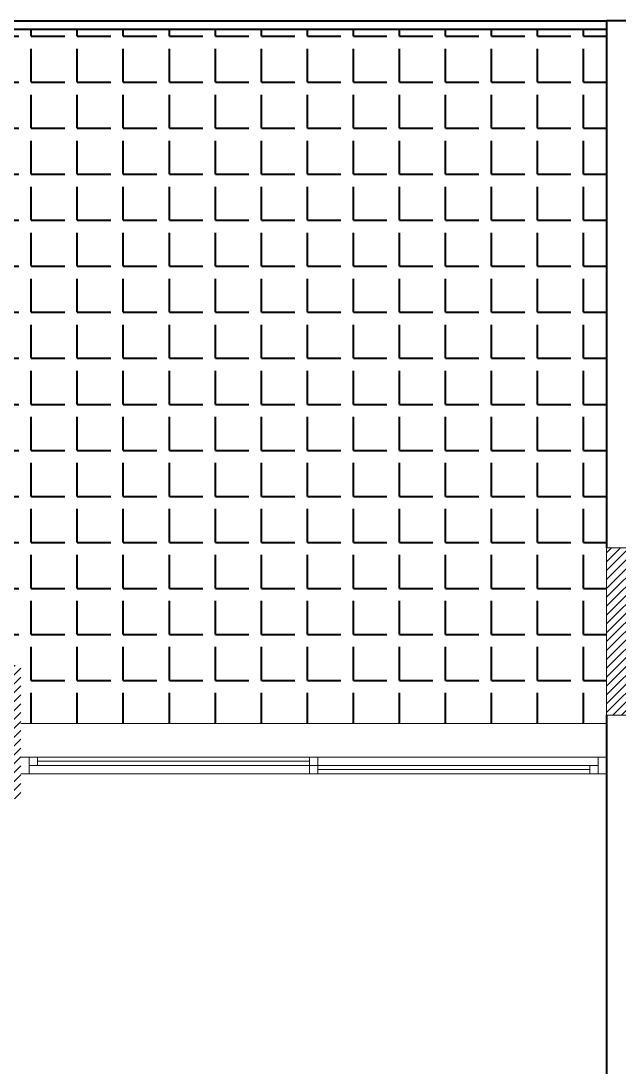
# Model space of a CAD drawing. Header units: metres. Extents: x -322116 to -321123, y -26723 to -26468.
# Drawn here: x -321521.91 to -321518.34, y -26540.91 to -26534.66 of the extents above; entities that cross this region are included whole.
import ezdxf

# ---------------------------------------------------------------- set-up
doc = ezdxf.new("R2010")
doc.units = ezdxf.units.M
doc.header["$LTSCALE"] = 7
doc.header["$MEASUREMENT"] = 0
doc.linetypes.add('Hidden', pattern=[9.524999999999995, 6.349999999999998, -3.174999999999998])
for name, color, linetype, lineweight in [('A--GLAZ', 132, 'Continuous', 5), ('A-FLOR-HIDN', 9, 'Hidden', 13), ('A-WALL-BLWO', 7, 'Continuous', 40), ('L-Structure', 5, 'Continuous', 15), ('PATT-CONC', 8, 'Continuous', 9)]:
    doc.layers.add(name, color=color, linetype=linetype, lineweight=lineweight)
pattern_1 = [(0, (-65, 0), (0, 0.275), [0.2, -0.075]), (90, (-65, 0), (-0.275, 0), [0.2, -0.075])]

# ---------------------------------------------------------------- blocks, each defined once
blk = doc.blocks.new('*U65')
for p, q in [((49.99999999999982, 100.0000000000014), (3449.999999999999, 100.0000000000014)), ((1725, 0), (1725, 100.0000000000014)), ((1775, 0), (1775, 100.0000000000014)), ((1775, 74.99999999999787), (3399.999999999998, 74.99999999999787)), ((3399.999999999998, 100), (3399.999999999998, 49.99999999999928)), ((49.99999999999982, 50.00000000000072), (3449.999999999999, 50.00000000000072)), ((49.99999999999982, 0), (3449.999999999999, 0)), ((100.0000000000014, -1.4069e-12), (99.99999999999963, 49.99999999999574)), ((100.0000000000014, 25.00000000000071), (1725.000000000001, 25.00000000000071))]:
    blk.add_line(p, q)
for points in [[(0, 100.0000000000014), (49.99999999999982, 100.0000000000014), (49.99999999999982, 0), (0, 0)], [(3500, 100.0000000000014), (3449.999999999999, 100.0000000000014), (3449.999999999999, 0), (3500, 0)]]:
    blk.add_lwpolyline(points)
blk = doc.blocks.new('building')
at = {"layer": 'A-WALL-BLWO', "transparency": 33554636}
h = blk.add_hatch(dxfattribs=at)
h.set_pattern_fill('ANGLE', color=8)
h.set_pattern_definition(pattern_1)
h.paths.add_polyline_path([(-321713.4118349374, -26534.7081151479), (-321718.0118349769, -26534.708115146), (-321718.0118349782, -26538.50811469827), (-321717.2118349859, -26538.50811469859), (-321716.9118349861, -26538.50811469859), (-321716.9118349861, -26538.80811469897), (-321716.9118349861, -26538.85811477673), (-321713.4118349469, -26538.85811477661), (-321713.4118349469, -26538.80811469896), (-321713.4118350157, -26538.80811469896), (-321713.4118350156, -26537.80811469897)])
h = blk.add_hatch(dxfattribs=at)
h.set_pattern_fill('ANGLE', color=8)
h.set_pattern_definition(pattern_1)
h.paths.add_polyline_path([(-321707.0286993941, -26535.4081151439), (-321713.1118350132, -26535.4081151439), (-321713.1118350111, -26537.80811469897), (-321712.3702672002, -26537.80811469897), (-321711.070267205, -26537.80811469868), (-321710.3286993941, -26537.80811469874), (-321707.2286993941, -26537.80811469862), (-321707.028699394, -26537.80811469883)])
h.paths.add_polyline_path([(-321711.4881573619, -26536.75496851464, -1), (-321711.9842823739, -26536.75496851464, -1)], flags=16)
h.paths.add_polyline_path([(-321710.5413956201, -26538.26272779428), (-321710.5413956201, -26537.65350160381), (-321710.9726456201, -26537.65350160381), (-321710.9726456201, -26538.26272779428)], flags=9)
h.paths.add_polyline_path([(-321710.4617850599, -26537.63499601852), (-321709.5787493456, -26537.63499601852), (-321709.5787493456, -26537.20374601852), (-321710.4617850599, -26537.20374601852)], flags=24)
h.paths.add_polyline_path([(-321712.1258401529, -26537.02463277846), (-321712.1258401529, -26536.14159706418), (-321712.5570901529, -26536.14159706418), (-321712.5570901529, -26537.02463277846)], flags=24)
h.paths.add_polyline_path([(-321713.5664480688, -26537.38060504236), (-321712.9572218783, -26537.38060504236), (-321712.9572218783, -26536.94935504236), (-321713.5664480688, -26536.94935504236)], flags=9)
h.paths.add_polyline_path([(-321708.9267503325, -26536.76765654126), (-321707.4498562283, -26536.7702128454), (-321707.448747827, -26536.12983863412), (-321708.9256419312, -26536.12728232998)], flags=24)
h.paths.add_polyline_path([(-321711.3687198705, -26536.68146851096), (-321708.8774198705, -26536.68146859225), (-321708.8774198561, -26536.24046859225), (-321711.3687198561, -26536.24046851097)], flags=24)
h.paths.add_polyline_path([(-321711.3687198698, -26537.26946851014), (-321709.1749198698, -26537.26946858172), (-321709.1749198554, -26536.82846858172), (-321711.3687198554, -26536.82846851014)], flags=24)
at = {"layer": 'A-FLOR-HIDN', "linetype": 'ByBlock', "ltscale": 0.1}
blk.add_line((-321716.9118349832, -26538.85811477673), (-321713.4118349541, -26538.85811477661), dxfattribs=at)
at = {"layer": 'A-WALL-BLWO', "color": 4}
for p, q in [((-321723.1118350363, -26534.6581151439), (-321713.4118350286, -26534.6581151479)), ((-321723.1118350363, -26534.7081151439), (-321713.4118350286, -26534.7081151479))]:
    blk.add_line(p, q, dxfattribs=at)
at = {"layer": 'A-WALL-BLWO'}
for p, q in [((-321713.1118350138, -26534.6581151439), (-321713.4118350138, -26534.6581151439)), ((-321713.4118349375, -26534.6581151439), (-321713.4118349355, -26537.80811469897)), ((-321713.4118349469, -26538.80811469896), (-321713.4118349469, -26544.13481260999))]:
    blk.add_line(p, q, dxfattribs=at)
at = {"layer": 'A--GLAZ', "xscale": -0.001, "yscale": 0.001, "zscale": 0.001}
blk.add_blockref('*U65', (-321713.4118349541, -26539.1581147766), dxfattribs=at)
blk = doc.blocks.new('block')
at = {"layer": 'PATT-CONC', "transparency": 33554610}
h = blk.add_hatch(dxfattribs=at)
h.set_pattern_fill('ANSI31', color=8, scale=0.3)
h.set_pattern_definition([(45, (195, 0), (-0.0265165042944955, 0.0265165042944955), [])])
h.paths.add_polyline_path([(-321663.3289088202, -26546.45811468678), (-321663.3289088202, -26546.75811468904), (-321664.2289088177, -26546.7581146962), (-321664.2289088167, -26546.45811468678)])
h.paths.add_polyline_path([(-321642.2286993939, -26538.80811469892), (-321641.928699394, -26538.80811469894), (-321641.928699394, -26537.80811469894), (-321642.2286993939, -26537.80811469894)])
h.paths.add_polyline_path([(-321648.4118350156, -26538.80811469896), (-321648.1118350158, -26538.80811469897), (-321648.1118350158, -26537.80811469897), (-321648.4118350156, -26537.80811469897)])
h.paths.add_polyline_path([(-321652.2118349859, -26539.3081146984), (-321651.9118349861, -26539.30811469841), (-321651.9118349861, -26538.50811469859), (-321652.2118349859, -26538.50811469859)])
h.paths.add_polyline_path([(-321658.4118350359, -26538.80811469914), (-321658.1118350361, -26538.80811469915), (-321658.1118350361, -26537.80811469915), (-321658.4118350359, -26537.80811469915)])
h.paths.add_polyline_path([(-321658.4118411872, -26547.35811483196), (-321658.1118411849, -26547.35811483196), (-321658.1118411777, -26548.25811482958), (-321658.4118411872, -26548.25811482853)])
h.paths.add_polyline_path([(-321648.4133233302, -26544.13481260999), (-321648.1133233279, -26544.13481260999), (-321648.1133233208, -26545.0348126076), (-321648.4133233302, -26545.03481260655)])
h.paths.add_polyline_path([(-321664.6118355862, -26538.70811469893), (-321664.3118355864, -26538.70811469894), (-321664.3118355864, -26537.80811469894), (-321664.6118355862, -26537.80811469894)])
h.paths.add_polyline_path([(-321640.8018350159, -26544.13481260999), (-321641.1018350258, -26544.13481260999), (-321641.1018350283, -26545.03481262538), (-321640.801835026, -26545.03481262299)])
h.paths.add_polyline_path([(-321651.9118349875, -26547.95811513555), (-321652.856269127, -26547.95811513555), (-321652.856269127, -26548.25811511486), (-321651.9118349875, -26548.25811511486)])
at = {"layer": 'L-Structure'}
blk.add_lwpolyline([(-321648.4118350156, -26538.80811469896), (-321648.1118350158, -26538.80811469897), (-321648.1118350158, -26537.80811469897), (-321648.4118350156, -26537.80811469897), (-321648.4118350157, -26538.80811469896)], dxfattribs=at)

msp = doc.modelspace()

# ---------------------------------------------------------------- block references
at = {"layer": 'A-WALL-BLWO'}
for name, p in [('building', (195, 0)), ('block', (130, 0))]:
    msp.add_blockref(name, p, dxfattribs=at)

doc.saveas('drawing.dxf')
